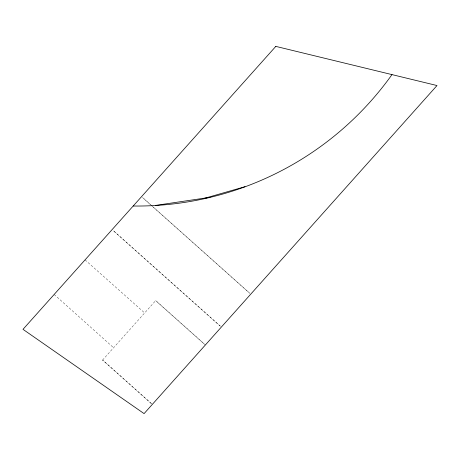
<?xml version="1.0" encoding="UTF-8"?>
<svg xmlns="http://www.w3.org/2000/svg" width="460" height="460" viewBox="0 0 460 460"><rect width="100%" height="100%" fill="white"/><g stroke="black" fill="none" stroke-linecap="round" stroke-linejoin="round"><path stroke-width="0.34" stroke-dasharray="2.3 1.72" d="M102.517 360.145L155.762 300.506M151.242 403.478L102.609 360.042L152.306 404.415M151.731 205.718L142.623 197.61L150.65 204.78M152.271 206.195L249.682 293.192L151.185 205.258M220.271 326.134L113.2 230.54L220.271 326.134M205.367 344.983L155.67 300.61L204.844 344.505M85.054 259.883L144.647 312.955M54.154 294.469L113.591 347.743"/><path stroke-width="0.69" d="M203.924 198.484L244.99 186.697M155.44 205.43L210.053 197.323M391.983 74.606A313.128 313.128 0 0 1 133.187 206.017M275.81 46.385L23 329.337L144.089 413.615L437 85.543L275.81 46.385"/></g></svg>
